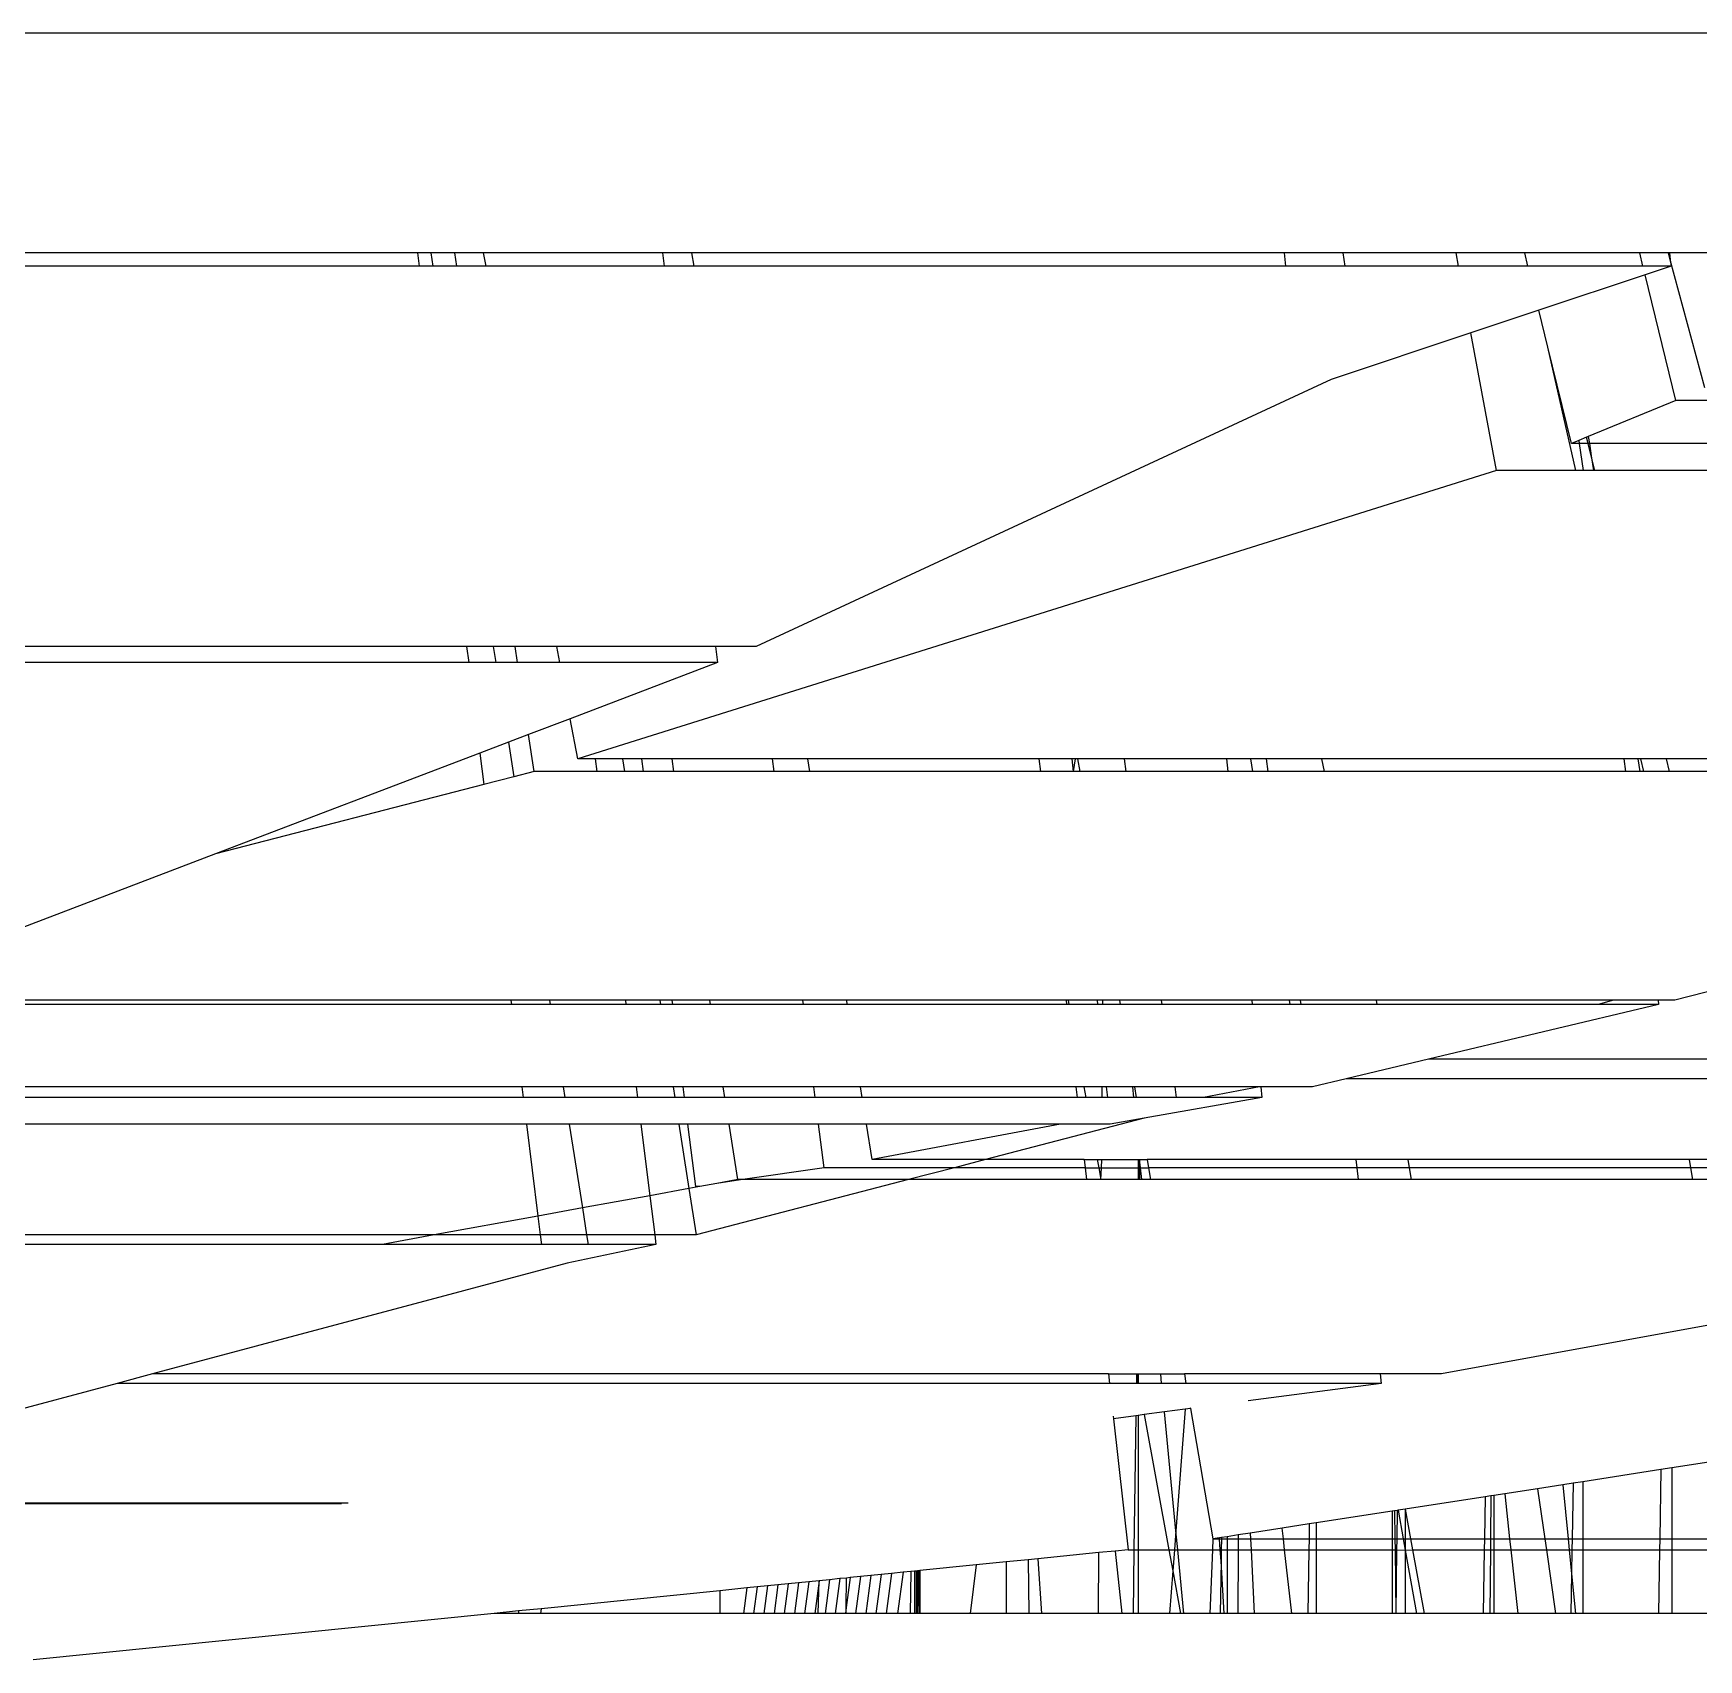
# Model space of a CAD drawing. Extents: x -24961 to 905641, y -154323 to 635957.
# Drawn here: x 438792.7 to 438862.4, y -132357 to -132288.9 of the extents above; entities that cross this region are included whole.
import ezdxf

# ---------------------------------------------------------------- set-up
doc = ezdxf.new("R2010")
doc.units = 0
doc.header["$LTSCALE"] = 1000
doc.header["$MEASUREMENT"] = 0

msp = doc.modelspace()

# ---------------------------------------------------------------- linework, layer by layer
for p, q in [((438885.234, -132288.858), (438791.871, -132288.858)), ((438808.777, -132298.055), (438786.788, -132298.055)), ((438808.777, -132298.055), (438808.846, -132298.609)), ((438809.338, -132298.055), (438808.777, -132298.055)), ((438809.338, -132298.055), (438809.426, -132298.609)), ((438810.334, -132298.055), (438809.338, -132298.055)), ((438810.419, -132298.609), (438810.334, -132298.055)), ((438811.544, -132298.055), (438810.334, -132298.055)), ((438811.647, -132298.609), (438811.544, -132298.055)), ((438819.031, -132298.055), (438811.544, -132298.055)), ((438819.031, -132298.055), (438819.106, -132298.609)), ((438820.25, -132298.055), (438819.031, -132298.055)), ((438820.25, -132298.055), (438820.341, -132298.609)), ((438845.059, -132298.055), (438820.25, -132298.055)), ((438845.059, -132298.055), (438845.124, -132298.609)), ((438847.517, -132298.055), (438845.059, -132298.055)), ((438847.517, -132298.055), (438847.608, -132298.609)), ((438852.259, -132298.055), (438847.517, -132298.055)), ((438852.362, -132298.609), (438852.259, -132298.055)), ((438855.135, -132298.055), (438852.259, -132298.055)), ((438855.27, -132298.609), (438855.135, -132298.055)), ((438859.948, -132298.055), (438855.135, -132298.055)), ((438860.083, -132298.609), (438859.948, -132298.055)), ((438861.153, -132298.055), (438859.948, -132298.055)), ((438861.23, -132298.343), (438861.153, -132298.055)), ((438861.196, -132298.055), (438861.153, -132298.055)), ((438861.196, -132298.055), (438861.23, -132298.343)), ((438862.755, -132298.055), (438861.196, -132298.055)), ((438862.67, -132303.712), (438861.23, -132298.343)), ((438861.23, -132298.343), (438861.262, -132298.609)), ((438808.846, -132298.609), (438786.88, -132298.609)), ((438809.426, -132298.609), (438808.846, -132298.609)), ((438810.419, -132298.609), (438809.426, -132298.609)), ((438811.647, -132298.609), (438810.419, -132298.609)), ((438819.106, -132298.609), (438811.647, -132298.609)), ((438820.341, -132298.609), (438819.106, -132298.609)), ((438845.124, -132298.609), (438820.341, -132298.609)), ((438847.608, -132298.609), (438845.124, -132298.609)), ((438852.362, -132298.609), (438847.608, -132298.609)), ((438855.27, -132298.609), (438852.362, -132298.609)), ((438860.083, -132298.609), (438855.27, -132298.609)), ((438860.172, -132298.972), (438855.722, -132300.457)), ((438861.262, -132298.609), (438860.083, -132298.609)), ((438861.262, -132298.609), (438860.172, -132298.972)), ((438861.459, -132304.236), (438860.172, -132298.972)), ((438855.722, -132300.457), (438852.882, -132301.404)), ((438856.101, -132302.006), (438855.722, -132300.457)), ((438852.882, -132301.404), (438847.025, -132303.358)), ((438853.956, -132307.175), (438852.882, -132301.404)), ((438857.269, -132307.175), (438856.101, -132302.006)), ((438857.087, -132306.039), (438856.101, -132302.006)), ((438847.025, -132303.358), (438822.956, -132314.535)), ((438861.459, -132304.236), (438857.796, -132305.747)), ((438865.583, -132304.236), (438861.459, -132304.236)), ((438857.398, -132305.911), (438857.087, -132306.039)), ((438857.416, -132306.039), (438857.087, -132306.039)), ((438857.726, -132305.776), (438857.398, -132305.911)), ((438857.398, -132305.911), (438857.416, -132306.039)), ((438857.416, -132306.039), (438857.577, -132307.175)), ((438857.791, -132306.039), (438857.416, -132306.039)), ((438857.796, -132305.747), (438857.726, -132305.776)), ((438857.791, -132306.039), (438857.726, -132305.776)), ((438857.921, -132306.561), (438857.791, -132306.039)), ((438857.841, -132306.039), (438857.791, -132306.039)), ((438857.796, -132305.747), (438857.841, -132306.039)), ((438857.841, -132306.039), (438857.921, -132306.561)), ((438865.987, -132306.039), (438857.841, -132306.039)), ((438857.921, -132306.561), (438858.015, -132307.175)), ((438858.073, -132307.175), (438857.921, -132306.561)), ((438853.956, -132307.175), (438815.488, -132319.251)), ((438857.269, -132307.175), (438853.956, -132307.175)), ((438857.577, -132307.175), (438857.269, -132307.175)), ((438858.015, -132307.175), (438857.577, -132307.175)), ((438858.073, -132307.175), (438858.015, -132307.175)), ((438866.241, -132307.175), (438858.073, -132307.175)), ((438810.836, -132314.535), (438789.525, -132314.535)), ((438810.836, -132314.535), (438810.921, -132315.216)), ((438811.95, -132314.535), (438810.836, -132314.535)), ((438811.95, -132314.535), (438812.058, -132315.216)), ((438812.863, -132314.535), (438811.95, -132314.535)), ((438812.968, -132315.216), (438812.863, -132314.535)), ((438814.61, -132314.535), (438812.863, -132314.535)), ((438814.737, -132315.216), (438814.61, -132314.535)), ((438821.252, -132314.535), (438814.61, -132314.535)), ((438821.252, -132314.535), (438821.344, -132315.216)), ((438822.956, -132314.535), (438821.252, -132314.535)), ((438810.921, -132315.216), (438789.639, -132315.216)), ((438812.058, -132315.216), (438810.921, -132315.216)), ((438812.968, -132315.216), (438812.058, -132315.216)), ((438814.737, -132315.216), (438812.968, -132315.216)), ((438821.344, -132315.216), (438814.737, -132315.216)), ((438821.344, -132315.216), (438815.175, -132317.567)), ((438815.175, -132317.567), (438813.43, -132318.232)), ((438815.488, -132319.251), (438815.175, -132317.567)), ((438812.587, -132318.553), (438811.394, -132319.008)), ((438813.43, -132318.232), (438812.587, -132318.553)), ((438812.587, -132318.553), (438812.816, -132319.993)), ((438813.667, -132319.772), (438813.43, -132318.232)), ((438811.394, -132319.008), (438800.317, -132323.229)), ((438811.394, -132319.008), (438811.558, -132320.318)), ((438816.219, -132319.251), (438815.488, -132319.251)), ((438816.219, -132319.251), (438816.284, -132319.772)), ((438817.363, -132319.251), (438816.219, -132319.251)), ((438817.363, -132319.251), (438817.444, -132319.772)), ((438818.171, -132319.251), (438817.363, -132319.251)), ((438818.237, -132319.772), (438818.171, -132319.251)), ((438819.433, -132319.251), (438818.171, -132319.251)), ((438819.514, -132319.772), (438819.433, -132319.251)), ((438823.64, -132319.251), (438819.433, -132319.251)), ((438823.706, -132319.772), (438823.64, -132319.251)), ((438825.119, -132319.251), (438823.64, -132319.251)), ((438825.203, -132319.772), (438825.119, -132319.251)), ((438834.796, -132319.251), (438825.119, -132319.251)), ((438834.796, -132319.251), (438834.855, -132319.772)), ((438836.173, -132319.251), (438834.796, -132319.251)), ((438836.173, -132319.251), (438836.228, -132319.772)), ((438836.31, -132319.251), (438836.173, -132319.251)), ((438836.31, -132319.251), (438836.228, -132319.772)), ((438836.41, -132319.251), (438836.31, -132319.251)), ((438836.41, -132319.251), (438836.501, -132319.772)), ((438838.359, -132319.251), (438836.41, -132319.251)), ((438838.359, -132319.251), (438838.439, -132319.772)), ((438842.644, -132319.251), (438838.359, -132319.251)), ((438842.644, -132319.251), (438842.698, -132319.772)), ((438843.661, -132319.251), (438842.644, -132319.251)), ((438843.745, -132319.772), (438843.661, -132319.251)), ((438844.305, -132319.251), (438843.661, -132319.251)), ((438844.305, -132319.251), (438844.378, -132319.772)), ((438846.638, -132319.251), (438844.305, -132319.251)), ((438846.755, -132319.772), (438846.638, -132319.251)), ((438859.286, -132319.251), (438846.638, -132319.251)), ((438859.286, -132319.251), (438859.36, -132319.772)), ((438859.868, -132319.251), (438859.286, -132319.251)), ((438859.868, -132319.251), (438859.948, -132319.772)), ((438860, -132319.251), (438859.868, -132319.251)), ((438860.118, -132319.772), (438860, -132319.251)), ((438861.066, -132319.251), (438860, -132319.251)), ((438861.195, -132319.772), (438861.066, -132319.251)), ((438868.945, -132319.251), (438861.066, -132319.251)), ((438812.816, -132319.993), (438811.558, -132320.318)), ((438813.667, -132319.772), (438812.816, -132319.993)), ((438816.284, -132319.772), (438813.667, -132319.772)), ((438817.444, -132319.772), (438816.284, -132319.772)), ((438818.237, -132319.772), (438817.444, -132319.772)), ((438819.514, -132319.772), (438818.237, -132319.772)), ((438823.706, -132319.772), (438819.514, -132319.772)), ((438825.203, -132319.772), (438823.706, -132319.772)), ((438834.855, -132319.772), (438825.203, -132319.772)), ((438836.228, -132319.772), (438834.855, -132319.772)), ((438836.501, -132319.772), (438836.228, -132319.772)), ((438838.439, -132319.772), (438836.501, -132319.772)), ((438842.698, -132319.772), (438838.439, -132319.772)), ((438843.745, -132319.772), (438842.698, -132319.772)), ((438844.378, -132319.772), (438843.745, -132319.772)), ((438846.755, -132319.772), (438844.378, -132319.772)), ((438859.36, -132319.772), (438846.755, -132319.772)), ((438859.948, -132319.772), (438859.36, -132319.772)), ((438860.118, -132319.772), (438859.948, -132319.772)), ((438861.195, -132319.772), (438860.118, -132319.772)), ((438869.062, -132319.772), (438861.195, -132319.772)), ((438811.558, -132320.318), (438800.317, -132323.229)), ((438800.317, -132323.229), (438790.663, -132326.908)), ((438864.726, -132328.502), (438861.419, -132329.358)), ((438812.709, -132329.527), (438785.088, -132329.527)), ((438812.687, -132329.358), (438785.448, -132329.358)), ((438812.687, -132329.358), (438812.709, -132329.527)), ((438814.3, -132329.358), (438812.687, -132329.358)), ((438814.327, -132329.527), (438812.709, -132329.527)), ((438814.3, -132329.358), (438814.327, -132329.527)), ((438817.482, -132329.358), (438814.3, -132329.358)), ((438817.503, -132329.527), (438814.327, -132329.527)), ((438817.482, -132329.358), (438817.503, -132329.527)), ((438818.923, -132329.358), (438817.482, -132329.358)), ((438818.949, -132329.527), (438817.503, -132329.527)), ((438818.923, -132329.358), (438818.949, -132329.527)), ((438819.445, -132329.358), (438818.923, -132329.358)), ((438819.467, -132329.527), (438818.949, -132329.527)), ((438819.467, -132329.527), (438819.445, -132329.358)), ((438821.014, -132329.358), (438819.445, -132329.358)), ((438821.04, -132329.527), (438819.467, -132329.527)), ((438821.04, -132329.527), (438821.014, -132329.358)), ((438824.914, -132329.358), (438821.014, -132329.358)), ((438824.936, -132329.527), (438821.04, -132329.527)), ((438824.936, -132329.527), (438824.914, -132329.358)), ((438826.746, -132329.358), (438824.914, -132329.358)), ((438826.773, -132329.527), (438824.936, -132329.527)), ((438826.773, -132329.527), (438826.746, -132329.358)), ((438835.937, -132329.358), (438826.746, -132329.358)), ((438835.956, -132329.527), (438826.773, -132329.527)), ((438835.937, -132329.358), (438835.956, -132329.527)), ((438836.014, -132329.358), (438835.937, -132329.358)), ((438836.045, -132329.527), (438835.956, -132329.527)), ((438836.014, -132329.358), (438836.045, -132329.527)), ((438837.233, -132329.358), (438836.014, -132329.358)), ((438837.251, -132329.527), (438836.045, -132329.527)), ((438837.233, -132329.358), (438837.251, -132329.527)), ((438837.469, -132329.358), (438837.233, -132329.358)), ((438837.468, -132329.527), (438837.251, -132329.527)), ((438837.468, -132329.527), (438837.469, -132329.358)), ((438838.195, -132329.527), (438837.468, -132329.527)), ((438838.165, -132329.358), (438837.469, -132329.358)), ((438838.165, -132329.358), (438838.195, -132329.527)), ((438839.919, -132329.358), (438838.165, -132329.358)), ((438839.945, -132329.527), (438838.195, -132329.527)), ((438839.919, -132329.358), (438839.945, -132329.527)), ((438843.703, -132329.358), (438839.919, -132329.358)), ((438843.721, -132329.527), (438839.945, -132329.527)), ((438843.703, -132329.358), (438843.721, -132329.527)), ((438845.288, -132329.358), (438843.703, -132329.358)), ((438845.315, -132329.527), (438843.721, -132329.527)), ((438845.315, -132329.527), (438845.288, -132329.358)), ((438845.735, -132329.358), (438845.288, -132329.358)), ((438845.759, -132329.527), (438845.315, -132329.527)), ((438845.735, -132329.358), (438845.759, -132329.527)), ((438848.923, -132329.358), (438845.735, -132329.358)), ((438848.961, -132329.527), (438845.759, -132329.527)), ((438848.961, -132329.527), (438848.923, -132329.358)), ((438858.844, -132329.358), (438848.923, -132329.358)), ((438858.203, -132329.527), (438848.961, -132329.527)), ((438860.741, -132329.527), (438851.111, -132331.826)), ((438858.844, -132329.358), (438858.203, -132329.527)), ((438860.741, -132329.527), (438858.203, -132329.527)), ((438860.717, -132329.358), (438858.844, -132329.358)), ((438860.717, -132329.358), (438860.741, -132329.527)), ((438861.419, -132329.358), (438860.717, -132329.358)), ((438851.111, -132331.826), (438847.654, -132332.652)), ((438919.779, -132331.826), (438851.111, -132331.826)), ((438813.141, -132332.987), (438783.905, -132332.987)), ((438813.141, -132332.987), (438813.196, -132333.427)), ((438814.876, -132332.987), (438813.141, -132332.987)), ((438814.876, -132332.987), (438814.945, -132333.427)), ((438817.935, -132332.987), (438814.876, -132332.987)), ((438817.935, -132332.987), (438817.99, -132333.427)), ((438819.483, -132332.987), (438817.935, -132332.987)), ((438819.483, -132332.987), (438819.551, -132333.427)), ((438819.903, -132332.987), (438819.483, -132332.987)), ((438819.958, -132333.427), (438819.903, -132332.987)), ((438821.582, -132332.987), (438819.903, -132332.987)), ((438821.65, -132333.427), (438821.582, -132332.987)), ((438825.372, -132332.987), (438821.582, -132332.987)), ((438825.427, -132333.427), (438825.372, -132332.987)), ((438827.331, -132332.987), (438825.372, -132332.987)), ((438827.401, -132333.427), (438827.331, -132332.987)), ((438836.347, -132332.987), (438827.331, -132332.987)), ((438836.347, -132332.987), (438836.396, -132333.427)), ((438836.68, -132332.987), (438836.347, -132332.987)), ((438836.68, -132332.987), (438836.761, -132333.427)), ((438837.443, -132332.987), (438836.68, -132332.987)), ((438837.44, -132333.427), (438837.443, -132332.987)), ((438837.614, -132332.987), (438837.443, -132332.987)), ((438837.614, -132332.987), (438837.66, -132333.427)), ((438838.729, -132332.987), (438837.614, -132332.987)), ((438838.772, -132333.427), (438838.729, -132332.987)), ((438838.796, -132332.987), (438838.729, -132332.987)), ((438838.796, -132332.987), (438838.872, -132333.427)), ((438840.479, -132332.987), (438838.796, -132332.987)), ((438840.479, -132332.987), (438840.547, -132333.427)), ((438844.03, -132332.987), (438840.479, -132332.987)), ((438844.03, -132332.987), (438841.686, -132333.427)), ((438844.084, -132332.987), (438844.03, -132332.987)), ((438844.084, -132332.987), (438844.13, -132333.427)), ((438846.249, -132332.987), (438844.084, -132332.987)), ((438847.654, -132332.652), (438846.249, -132332.987)), ((438919.912, -132332.652), (438847.654, -132332.652)), ((438813.196, -132333.427), (438783.975, -132333.427)), ((438814.945, -132333.427), (438813.196, -132333.427)), ((438817.99, -132333.427), (438814.945, -132333.427)), ((438819.551, -132333.427), (438817.99, -132333.427)), ((438819.958, -132333.427), (438819.551, -132333.427)), ((438821.65, -132333.427), (438819.958, -132333.427)), ((438825.427, -132333.427), (438821.65, -132333.427)), ((438827.401, -132333.427), (438825.427, -132333.427)), ((438836.396, -132333.427), (438827.401, -132333.427)), ((438836.761, -132333.427), (438836.396, -132333.427)), ((438837.44, -132333.427), (438836.761, -132333.427)), ((438837.66, -132333.427), (438837.44, -132333.427)), ((438838.772, -132333.427), (438837.66, -132333.427)), ((438838.872, -132333.427), (438838.772, -132333.427)), ((438840.547, -132333.427), (438838.872, -132333.427)), ((438844.13, -132333.427), (438839.208, -132334.298)), ((438841.686, -132333.427), (438840.547, -132333.427)), ((438844.13, -132333.427), (438841.686, -132333.427)), ((438813.336, -132334.551), (438784.153, -132334.551)), ((438813.336, -132334.551), (438813.816, -132338.394)), ((438815.123, -132334.551), (438813.336, -132334.551)), ((438815.123, -132334.551), (438815.679, -132338.055)), ((438818.131, -132334.551), (438815.123, -132334.551)), ((438818.131, -132334.551), (438818.504, -132337.54)), ((438819.724, -132334.551), (438818.131, -132334.551)), ((438819.724, -132334.551), (438820.14, -132337.241)), ((438820.1, -132334.551), (438819.724, -132334.551)), ((438820.429, -132337.157), (438820.1, -132334.551)), ((438821.826, -132334.551), (438820.1, -132334.551)), ((438822.189, -132336.868), (438821.826, -132334.551)), ((438825.569, -132334.551), (438821.826, -132334.551)), ((438825.798, -132336.368), (438825.569, -132334.551)), ((438827.582, -132334.551), (438825.569, -132334.551)), ((438827.82, -132336.03), (438827.582, -132334.551)), ((438835.699, -132334.551), (438827.582, -132334.551)), ((438835.699, -132334.551), (438827.82, -132336.03)), ((438839.208, -132334.298), (438832.557, -132336.03)), ((438837.777, -132334.551), (438835.699, -132334.551)), ((438839.208, -132334.298), (438837.777, -132334.551)), ((438832.557, -132336.03), (438827.82, -132336.03)), ((438832.557, -132336.03), (438831.258, -132336.368)), ((438836.69, -132336.03), (438832.557, -132336.03)), ((438836.69, -132336.03), (438836.728, -132336.368)), ((438836.69, -132336.03), (438837.239, -132336.03)), ((438837.239, -132336.03), (438837.301, -132336.368)), ((438837.239, -132336.03), (438837.422, -132336.03)), ((438837.41, -132336.368), (438837.422, -132336.03)), ((438837.422, -132336.03), (438838.952, -132336.03)), ((438838.952, -132336.03), (438838.952, -132336.368)), ((438838.952, -132336.03), (438839.012, -132336.03)), ((438839.012, -132336.03), (438839.007, -132336.368)), ((438839.05, -132336.368), (438839.012, -132336.03)), ((438839.012, -132336.03), (438839.324, -132336.03)), ((438839.324, -132336.03), (438839.383, -132336.368)), ((438848.064, -132336.03), (438839.324, -132336.03)), ((438848.064, -132336.03), (438848.102, -132336.368)), ((438850.244, -132336.03), (438848.064, -132336.03)), ((438850.244, -132336.03), (438850.297, -132336.368)), ((438862.019, -132336.03), (438850.244, -132336.03)), ((438862.019, -132336.03), (438862.078, -132336.368)), ((438864.101, -132336.03), (438862.019, -132336.03)), ((438825.798, -132336.368), (438822.4, -132336.868)), ((438831.258, -132336.368), (438825.798, -132336.368)), ((438831.258, -132336.368), (438829.34, -132336.868)), ((438836.728, -132336.368), (438831.258, -132336.368)), ((438836.728, -132336.368), (438837.301, -132336.368)), ((438836.728, -132336.368), (438836.785, -132336.868)), ((438837.301, -132336.368), (438837.393, -132336.868)), ((438837.301, -132336.368), (438837.41, -132336.368)), ((438837.393, -132336.868), (438837.41, -132336.368)), ((438837.41, -132336.368), (438838.952, -132336.368)), ((438838.952, -132336.368), (438838.952, -132336.868)), ((438838.952, -132336.368), (438839.007, -132336.368)), ((438839.007, -132336.368), (438839, -132336.868)), ((438839.007, -132336.368), (438839.05, -132336.368)), ((438839.105, -132336.868), (438839.05, -132336.368)), ((438839.05, -132336.368), (438839.383, -132336.368)), ((438839.383, -132336.368), (438839.469, -132336.868)), ((438848.102, -132336.368), (438839.383, -132336.368)), ((438848.102, -132336.368), (438848.159, -132336.868)), ((438850.297, -132336.368), (438848.102, -132336.368)), ((438850.297, -132336.368), (438850.375, -132336.868)), ((438862.078, -132336.368), (438850.297, -132336.368)), ((438862.078, -132336.368), (438862.165, -132336.868)), ((438864.175, -132336.368), (438862.078, -132336.368)), ((438820.14, -132337.241), (438818.504, -132337.54)), ((438820.6, -132337.157), (438820.14, -132337.241)), ((438820.14, -132337.241), (438820.44, -132339.185)), ((438820.6, -132337.157), (438820.429, -132337.157)), ((438829.34, -132336.868), (438820.44, -132339.185)), ((438821.311, -132337.028), (438820.6, -132337.157)), ((438822.4, -132336.868), (438821.311, -132337.028)), ((438822.189, -132336.868), (438821.311, -132337.028)), ((438822.4, -132336.868), (438822.189, -132336.868)), ((438829.34, -132336.868), (438822.4, -132336.868)), ((438836.785, -132336.868), (438829.34, -132336.868)), ((438837.393, -132336.868), (438836.785, -132336.868)), ((438838.952, -132336.868), (438837.393, -132336.868)), ((438839, -132336.868), (438838.952, -132336.868)), ((438839.105, -132336.868), (438839, -132336.868)), ((438839.469, -132336.868), (438839.105, -132336.868)), ((438848.159, -132336.868), (438839.469, -132336.868)), ((438850.375, -132336.868), (438848.159, -132336.868)), ((438862.165, -132336.868), (438850.375, -132336.868)), ((438864.284, -132336.868), (438862.165, -132336.868)), ((438815.679, -132338.055), (438813.816, -132338.394)), ((438818.504, -132337.54), (438815.679, -132338.055)), ((438815.679, -132338.055), (438815.858, -132339.185)), ((438818.504, -132337.54), (438818.71, -132339.185)), ((438813.816, -132338.394), (438809.48, -132339.185)), ((438813.816, -132338.394), (438813.915, -132339.185)), ((438809.48, -132339.185), (438784.887, -132339.185)), ((438809.48, -132339.185), (438807.31, -132339.581)), ((438813.915, -132339.185), (438809.48, -132339.185)), ((438813.915, -132339.185), (438813.965, -132339.581)), ((438815.858, -132339.185), (438813.915, -132339.185)), ((438815.858, -132339.185), (438815.921, -132339.581)), ((438818.71, -132339.185), (438815.858, -132339.185)), ((438818.71, -132339.185), (438818.759, -132339.581)), ((438820.44, -132339.185), (438818.71, -132339.185)), ((438807.31, -132339.581), (438784.95, -132339.581)), ((438813.965, -132339.581), (438807.31, -132339.581)), ((438815.921, -132339.581), (438813.965, -132339.581)), ((438818.759, -132339.581), (438815.05, -132340.363)), ((438818.759, -132339.581), (438815.921, -132339.581)), ((438815.05, -132340.363), (438797.683, -132345.008)), ((438863.212, -132342.899), (438851.648, -132345.008)), ((438797.683, -132345.008), (438796.201, -132345.404)), ((438837.703, -132345.008), (438797.683, -132345.008)), ((438837.703, -132345.008), (438837.748, -132345.404)), ((438837.703, -132345.008), (438838.881, -132345.008)), ((438838.881, -132345.008), (438838.875, -132345.404)), ((438838.881, -132345.008), (438838.952, -132345.404)), ((438838.881, -132345.008), (438838.952, -132345.008)), ((438838.952, -132345.008), (438838.952, -132345.404)), ((438838.952, -132345.008), (438839.892, -132345.008)), ((438839.931, -132345.404), (438839.892, -132345.008)), ((438839.892, -132345.008), (438840.883, -132345.008)), ((438840.883, -132345.008), (438840.952, -132345.404)), ((438849.078, -132345.008), (438840.883, -132345.008)), ((438849.078, -132345.008), (438849.123, -132345.404)), ((438851.648, -132345.008), (438849.078, -132345.008)), ((438796.201, -132345.404), (438786.293, -132348.054)), ((438837.748, -132345.404), (438796.201, -132345.404)), ((438838.875, -132345.404), (438837.748, -132345.404)), ((438838.952, -132345.404), (438838.875, -132345.404)), ((438839.931, -132345.404), (438838.952, -132345.404)), ((438840.952, -132345.404), (438839.931, -132345.404)), ((438849.123, -132345.404), (438840.952, -132345.404)), ((438849.123, -132345.404), (438843.549, -132346.138)), ((438840.922, -132346.484), (438840.047, -132346.6)), ((438840.922, -132346.484), (438840.529, -132351.58)), ((438841.135, -132346.456), (438840.922, -132346.484)), ((438841.127, -132346.414), (438841.135, -132346.456)), ((438841.135, -132346.456), (438842.082, -132351.915)), ((438837.903, -132346.78), (438837.915, -132346.881)), ((438838.856, -132346.757), (438837.915, -132346.881)), ((438837.915, -132346.881), (438838.534, -132352.367)), ((438838.856, -132346.757), (438838.774, -132352.367)), ((438838.952, -132346.744), (438838.856, -132346.757)), ((438839.199, -132346.711), (438838.952, -132346.744)), ((438838.952, -132346.744), (438838.952, -132352.367)), ((438840.047, -132346.6), (438839.199, -132346.711)), ((438839.199, -132346.711), (438840.237, -132352.367)), ((438840.529, -132351.58), (438840.047, -132346.6)), ((438864.184, -132348.497), (438861.294, -132348.944)), ((438860.836, -132349.015), (438857.571, -132349.52)), ((438860.836, -132349.015), (438860.789, -132351.915)), ((438861.294, -132348.944), (438860.836, -132349.015)), ((438861.294, -132348.944), (438861.294, -132351.915)), ((438855.666, -132349.814), (438854.298, -132350.026)), ((438856.733, -132349.649), (438855.666, -132349.814)), ((438855.666, -132349.814), (438855.973, -132351.915)), ((438857.156, -132349.584), (438856.733, -132349.649)), ((438856.733, -132349.649), (438856.953, -132351.915)), ((438857.156, -132349.584), (438857.118, -132351.915)), ((438857.571, -132349.52), (438857.156, -132349.584)), ((438857.571, -132349.52), (438857.571, -132351.915)), ((438805.878, -132350.422), (438783.272, -132350.422)), ((438805.6, -132350.453), (438783.276, -132350.453)), ((438850.128, -132350.67), (438849.831, -132350.716)), ((438850.128, -132350.67), (438850.127, -132351.915)), ((438853.475, -132350.153), (438850.128, -132350.67)), ((438850.128, -132350.67), (438850.357, -132351.915)), ((438853.475, -132350.153), (438853.447, -132351.915)), ((438853.713, -132350.116), (438853.475, -132350.153)), ((438853.713, -132350.116), (438853.7, -132351.915)), ((438853.847, -132350.095), (438853.713, -132350.116)), ((438854.298, -132350.026), (438853.847, -132350.095)), ((438853.847, -132350.095), (438853.847, -132351.915)), ((438854.298, -132350.026), (438854.503, -132351.915)), ((438846.114, -132351.291), (438844.981, -132351.467)), ((438846.114, -132351.291), (438846.104, -132351.915)), ((438846.399, -132351.247), (438846.114, -132351.291)), ((438849.591, -132350.754), (438846.399, -132351.247)), ((438846.399, -132351.247), (438846.399, -132351.915)), ((438849.591, -132350.754), (438849.588, -132351.915)), ((438849.688, -132350.739), (438849.591, -132350.754)), ((438849.795, -132350.722), (438849.688, -132350.739)), ((438849.688, -132350.739), (438849.7, -132351.915)), ((438849.795, -132350.722), (438849.777, -132351.915)), ((438849.831, -132350.716), (438849.795, -132350.722)), ((438849.831, -132350.716), (438850.043, -132351.915)), ((438840.529, -132351.58), (438840.468, -132352.367)), ((438840.605, -132352.367), (438840.529, -132351.58)), ((438842.082, -132351.915), (438842.063, -132352.367)), ((438842.356, -132351.872), (438842.082, -132351.915)), ((438842.082, -132351.915), (438842.359, -132351.915)), ((438842.434, -132351.86), (438842.356, -132351.872)), ((438842.359, -132351.915), (438842.356, -132351.872)), ((438842.359, -132351.915), (438842.433, -132351.915)), ((438842.388, -132352.367), (438842.359, -132351.915)), ((438842.433, -132351.915), (438842.426, -132352.367)), ((438842.434, -132351.86), (438842.433, -132351.915)), ((438842.433, -132351.915), (438842.676, -132351.915)), ((438842.676, -132351.823), (438842.434, -132351.86)), ((438843.139, -132351.751), (438842.676, -132351.823)), ((438842.676, -132351.823), (438842.676, -132351.915)), ((438842.676, -132351.915), (438842.676, -132352.367)), ((438842.676, -132351.915), (438843.138, -132351.915)), ((438843.138, -132351.915), (438843.135, -132352.367)), ((438843.139, -132351.751), (438843.138, -132351.915)), ((438843.138, -132351.915), (438843.653, -132351.915)), ((438843.641, -132351.674), (438843.139, -132351.751)), ((438844.981, -132351.467), (438843.641, -132351.674)), ((438843.641, -132351.674), (438843.653, -132351.915)), ((438843.653, -132351.915), (438843.675, -132352.367)), ((438843.653, -132351.915), (438845.031, -132351.915)), ((438845.031, -132351.915), (438844.981, -132351.467)), ((438845.082, -132352.367), (438845.031, -132351.915)), ((438845.031, -132351.915), (438846.104, -132351.915)), ((438846.104, -132351.915), (438846.097, -132352.367)), ((438846.104, -132351.915), (438846.399, -132351.915)), ((438846.399, -132351.915), (438846.399, -132352.367)), ((438846.399, -132351.915), (438849.588, -132351.915)), ((438849.588, -132351.915), (438849.588, -132352.367)), ((438849.588, -132351.915), (438849.7, -132351.915)), ((438849.7, -132351.915), (438849.704, -132352.367)), ((438849.7, -132351.915), (438849.777, -132351.915)), ((438849.777, -132351.915), (438849.77, -132352.367)), ((438849.777, -132351.915), (438850.043, -132351.915)), ((438850.043, -132351.915), (438850.126, -132352.383)), ((438850.043, -132351.915), (438850.127, -132351.915)), ((438850.127, -132351.915), (438850.126, -132352.383)), ((438850.127, -132351.915), (438850.357, -132351.915)), ((438850.357, -132351.915), (438850.44, -132352.367)), ((438850.357, -132351.915), (438853.447, -132351.915)), ((438853.447, -132351.915), (438853.439, -132352.367)), ((438853.447, -132351.915), (438853.7, -132351.915)), ((438853.7, -132351.915), (438853.697, -132352.367)), ((438853.7, -132351.915), (438853.847, -132351.915)), ((438853.847, -132351.915), (438853.847, -132352.367)), ((438853.847, -132351.915), (438854.503, -132351.915)), ((438854.503, -132351.915), (438854.552, -132352.367)), ((438854.503, -132351.915), (438855.973, -132351.915)), ((438855.973, -132351.915), (438856.039, -132352.367)), ((438855.973, -132351.915), (438856.953, -132351.915)), ((438856.953, -132351.915), (438856.997, -132352.367)), ((438856.953, -132351.915), (438857.118, -132351.915)), ((438857.118, -132351.915), (438857.111, -132352.367)), ((438857.118, -132351.915), (438857.571, -132351.915)), ((438857.571, -132351.915), (438857.571, -132352.367)), ((438857.571, -132351.915), (438860.789, -132351.915)), ((438860.789, -132351.915), (438860.782, -132352.367)), ((438860.789, -132351.915), (438861.294, -132351.915)), ((438861.294, -132351.915), (438861.294, -132352.367)), ((438861.294, -132351.915), (438864.46, -132351.915)), ((438834.743, -132352.748), (438834.344, -132352.788)), ((438837.304, -132352.491), (438834.743, -132352.748)), ((438834.743, -132352.748), (438834.899, -132355.035)), ((438837.286, -132355.035), (438837.304, -132352.491)), ((438837.989, -132352.422), (438837.304, -132352.491)), ((438838.534, -132352.367), (438837.989, -132352.422)), ((438837.989, -132352.422), (438838.271, -132355.035)), ((438838.534, -132352.367), (438838.774, -132352.367)), ((438838.774, -132352.367), (438838.735, -132355.035)), ((438838.774, -132352.367), (438838.952, -132352.367)), ((438838.952, -132352.367), (438838.952, -132355.035)), ((438838.952, -132352.367), (438840.237, -132352.367)), ((438840.237, -132352.367), (438840.399, -132353.25)), ((438840.237, -132352.367), (438840.468, -132352.367)), ((438840.468, -132352.367), (438840.399, -132353.25)), ((438840.468, -132352.367), (438840.605, -132352.367)), ((438840.863, -132355.035), (438840.605, -132352.367)), ((438840.605, -132352.367), (438842.063, -132352.367)), ((438842.063, -132352.367), (438841.95, -132355.035)), ((438842.063, -132352.367), (438842.388, -132352.367)), ((438842.418, -132352.849), (438842.388, -132352.367)), ((438842.388, -132352.367), (438842.426, -132352.367)), ((438842.426, -132352.367), (438842.418, -132352.849)), ((438842.426, -132352.367), (438842.676, -132352.367)), ((438842.676, -132352.367), (438842.676, -132355.035)), ((438842.676, -132352.367), (438843.135, -132352.367)), ((438843.135, -132352.367), (438843.116, -132355.035)), ((438843.135, -132352.367), (438843.675, -132352.367)), ((438843.675, -132352.367), (438843.804, -132355.035)), ((438843.675, -132352.367), (438845.082, -132352.367)), ((438845.383, -132355.035), (438845.082, -132352.367)), ((438845.082, -132352.367), (438846.097, -132352.367)), ((438846.097, -132352.367), (438846.054, -132355.035)), ((438846.097, -132352.367), (438846.399, -132352.367)), ((438846.399, -132352.367), (438846.399, -132355.035)), ((438846.399, -132352.367), (438849.588, -132352.367)), ((438849.588, -132352.367), (438849.583, -132355.035)), ((438849.588, -132352.367), (438849.704, -132352.367)), ((438849.704, -132352.367), (438849.731, -132355.035)), ((438849.704, -132352.367), (438849.77, -132352.367)), ((438849.77, -132352.367), (438849.731, -132355.035)), ((438849.77, -132352.367), (438850.126, -132352.383)), ((438850.126, -132352.383), (438850.123, -132355.035)), ((438850.126, -132352.383), (438850.44, -132352.367)), ((438850.126, -132352.383), (438850.596, -132355.035)), ((438850.44, -132352.367), (438850.929, -132355.035)), ((438850.44, -132352.367), (438853.439, -132352.367)), ((438853.439, -132352.367), (438853.396, -132355.035)), ((438853.439, -132352.367), (438853.697, -132352.367)), ((438853.697, -132352.367), (438853.678, -132355.035)), ((438853.697, -132352.367), (438853.847, -132352.367)), ((438853.847, -132352.367), (438853.847, -132355.035)), ((438853.847, -132352.367), (438854.552, -132352.367)), ((438854.552, -132352.367), (438854.841, -132355.035)), ((438854.552, -132352.367), (438856.039, -132352.367)), ((438856.039, -132352.367), (438856.429, -132355.035)), ((438856.039, -132352.367), (438856.997, -132352.367)), ((438856.997, -132352.367), (438857.094, -132353.377)), ((438856.997, -132352.367), (438857.111, -132352.367)), ((438857.111, -132352.367), (438857.094, -132353.377)), ((438857.111, -132352.367), (438857.571, -132352.367)), ((438857.571, -132352.367), (438857.571, -132355.035)), ((438857.571, -132352.367), (438860.782, -132352.367)), ((438860.782, -132352.367), (438860.739, -132355.035)), ((438860.782, -132352.367), (438861.294, -132352.367)), ((438861.294, -132352.367), (438861.294, -132355.035)), ((438861.294, -132352.367), (438864.453, -132352.367)), ((438827.764, -132353.45), (438827.331, -132353.493)), ((438827.764, -132353.45), (438827.546, -132355.035)), ((438828.197, -132353.406), (438827.764, -132353.45)), ((438828.197, -132353.406), (438827.973, -132355.035)), ((438828.629, -132353.363), (438828.197, -132353.406)), ((438828.629, -132353.363), (438828.399, -132355.035)), ((438829.105, -132353.315), (438828.629, -132353.363)), ((438829.105, -132353.315), (438828.867, -132355.035)), ((438829.434, -132353.282), (438829.105, -132353.315)), ((438829.434, -132353.282), (438829.41, -132355.035)), ((438829.592, -132353.266), (438829.434, -132353.282)), ((438829.654, -132353.26), (438829.592, -132353.266)), ((438829.592, -132353.266), (438829.592, -132355.035)), ((438829.716, -132353.253), (438829.654, -132353.26)), ((438829.654, -132353.26), (438829.654, -132355.035)), ((438829.744, -132353.251), (438829.716, -132353.253)), ((438829.716, -132353.253), (438829.718, -132355.035)), ((438829.744, -132353.251), (438829.718, -132355.035)), ((438829.811, -132353.244), (438829.744, -132353.251)), ((438829.744, -132353.251), (438829.778, -132355.035)), ((438829.778, -132353.247), (438829.778, -132355.035)), ((438829.811, -132353.244), (438829.81, -132355.035)), ((438832.171, -132353.007), (438829.811, -132353.244)), ((438832.171, -132353.007), (438831.923, -132355.035)), ((438833.429, -132352.88), (438832.171, -132353.007)), ((438833.429, -132352.88), (438833.425, -132355.035)), ((438834.344, -132352.788), (438833.429, -132352.88)), ((438834.344, -132352.788), (438834.373, -132355.035)), ((438840.399, -132353.25), (438840.262, -132355.035)), ((438840.399, -132353.25), (438840.727, -132355.035)), ((438842.418, -132352.849), (438842.383, -132355.035)), ((438842.556, -132355.035), (438842.418, -132352.849)), ((438857.094, -132353.377), (438857.067, -132355.035)), ((438857.094, -132353.377), (438857.255, -132355.035)), ((438821.434, -132354.086), (438813.954, -132354.838)), ((438822.572, -132353.971), (438821.434, -132354.086)), ((438821.434, -132354.086), (438821.434, -132355.035)), ((438822.572, -132353.971), (438822.426, -132355.035)), ((438823.005, -132353.928), (438822.572, -132353.971)), ((438823.005, -132353.928), (438822.852, -132355.035)), ((438823.437, -132353.884), (438823.005, -132353.928)), ((438823.437, -132353.884), (438823.279, -132355.035)), ((438823.87, -132353.841), (438823.437, -132353.884)), ((438823.87, -132353.841), (438823.706, -132355.035)), ((438824.303, -132353.798), (438823.87, -132353.841)), ((438824.303, -132353.798), (438824.132, -132355.035)), ((438824.735, -132353.754), (438824.303, -132353.798)), ((438824.735, -132353.754), (438824.559, -132355.035)), ((438825.168, -132353.711), (438824.735, -132353.754)), ((438825.168, -132353.711), (438824.986, -132355.035)), ((438825.601, -132353.667), (438825.168, -132353.711)), ((438825.601, -132353.667), (438825.413, -132355.035)), ((438825.558, -132355.035), (438825.601, -132353.667)), ((438826.033, -132353.624), (438825.601, -132353.667)), ((438826.033, -132353.624), (438825.839, -132355.035)), ((438826.466, -132353.58), (438826.033, -132353.624)), ((438826.466, -132353.58), (438826.266, -132355.035)), ((438826.734, -132353.553), (438826.466, -132353.58)), ((438826.899, -132353.537), (438826.726, -132354.795)), ((438826.726, -132354.795), (438826.734, -132353.553)), ((438826.899, -132353.537), (438826.734, -132353.553)), ((438827.331, -132353.493), (438826.899, -132353.537)), ((438827.331, -132353.493), (438827.119, -132355.035)), ((438813.954, -132354.838), (438813.007, -132354.933)), ((438813.954, -132354.838), (438813.927, -132355.035)), ((438826.726, -132354.795), (438826.693, -132355.035)), ((438826.724, -132355.035), (438826.726, -132354.795)), ((438811.99, -132355.035), (438792.693, -132356.975)), ((438813.007, -132354.933), (438811.99, -132355.035)), ((438813.007, -132355.035), (438811.99, -132355.035)), ((438813.007, -132354.933), (438813.007, -132355.035)), ((438813.927, -132355.035), (438813.007, -132355.035)), ((438821.434, -132355.035), (438813.927, -132355.035)), ((438822.426, -132355.035), (438821.434, -132355.035)), ((438822.852, -132355.035), (438822.426, -132355.035)), ((438823.279, -132355.035), (438822.852, -132355.035)), ((438823.706, -132355.035), (438823.279, -132355.035)), ((438824.132, -132355.035), (438823.706, -132355.035)), ((438824.559, -132355.035), (438824.132, -132355.035)), ((438824.986, -132355.035), (438824.559, -132355.035)), ((438825.413, -132355.035), (438824.986, -132355.035)), ((438825.558, -132355.035), (438825.413, -132355.035)), ((438825.839, -132355.035), (438825.558, -132355.035)), ((438826.266, -132355.035), (438825.839, -132355.035)), ((438826.693, -132355.035), (438826.266, -132355.035)), ((438826.724, -132355.035), (438826.693, -132355.035)), ((438827.119, -132355.035), (438826.724, -132355.035)), ((438827.546, -132355.035), (438827.119, -132355.035)), ((438827.973, -132355.035), (438827.546, -132355.035)), ((438828.399, -132355.035), (438827.973, -132355.035)), ((438828.867, -132355.035), (438828.399, -132355.035)), ((438829.41, -132355.035), (438828.867, -132355.035)), ((438829.592, -132355.035), (438829.41, -132355.035)), ((438829.654, -132355.035), (438829.592, -132355.035)), ((438829.718, -132355.035), (438829.654, -132355.035)), ((438829.778, -132355.035), (438829.718, -132355.035)), ((438829.81, -132355.035), (438829.778, -132355.035)), ((438831.923, -132355.035), (438829.81, -132355.035)), ((438833.425, -132355.035), (438831.923, -132355.035)), ((438834.373, -132355.035), (438833.425, -132355.035)), ((438834.899, -132355.035), (438834.373, -132355.035)), ((438837.286, -132355.035), (438834.899, -132355.035)), ((438838.271, -132355.035), (438837.286, -132355.035)), ((438838.735, -132355.035), (438838.271, -132355.035)), ((438838.952, -132355.035), (438838.735, -132355.035)), ((438840.262, -132355.035), (438838.952, -132355.035)), ((438840.727, -132355.035), (438840.262, -132355.035)), ((438840.863, -132355.035), (438840.727, -132355.035)), ((438841.95, -132355.035), (438840.863, -132355.035)), ((438842.383, -132355.035), (438841.95, -132355.035)), ((438842.556, -132355.035), (438842.383, -132355.035)), ((438842.676, -132355.035), (438842.556, -132355.035)), ((438843.116, -132355.035), (438842.676, -132355.035)), ((438843.804, -132355.035), (438843.116, -132355.035)), ((438845.383, -132355.035), (438843.804, -132355.035)), ((438846.054, -132355.035), (438845.383, -132355.035)), ((438846.399, -132355.035), (438846.054, -132355.035)), ((438849.583, -132355.035), (438846.399, -132355.035)), ((438849.731, -132355.035), (438849.583, -132355.035)), ((438850.123, -132355.035), (438849.731, -132355.035)), ((438850.596, -132355.035), (438850.123, -132355.035)), ((438850.929, -132355.035), (438850.596, -132355.035)), ((438853.396, -132355.035), (438850.929, -132355.035)), ((438853.678, -132355.035), (438853.396, -132355.035)), ((438853.847, -132355.035), (438853.678, -132355.035)), ((438854.841, -132355.035), (438853.847, -132355.035)), ((438856.429, -132355.035), (438854.841, -132355.035)), ((438857.067, -132355.035), (438856.429, -132355.035)), ((438857.255, -132355.035), (438857.067, -132355.035)), ((438857.571, -132355.035), (438857.255, -132355.035)), ((438860.739, -132355.035), (438857.571, -132355.035)), ((438861.294, -132355.035), (438860.739, -132355.035)), ((438864.41, -132355.035), (438861.294, -132355.035))]:
    msp.add_line(p, q)

doc.saveas('drawing.dxf')
